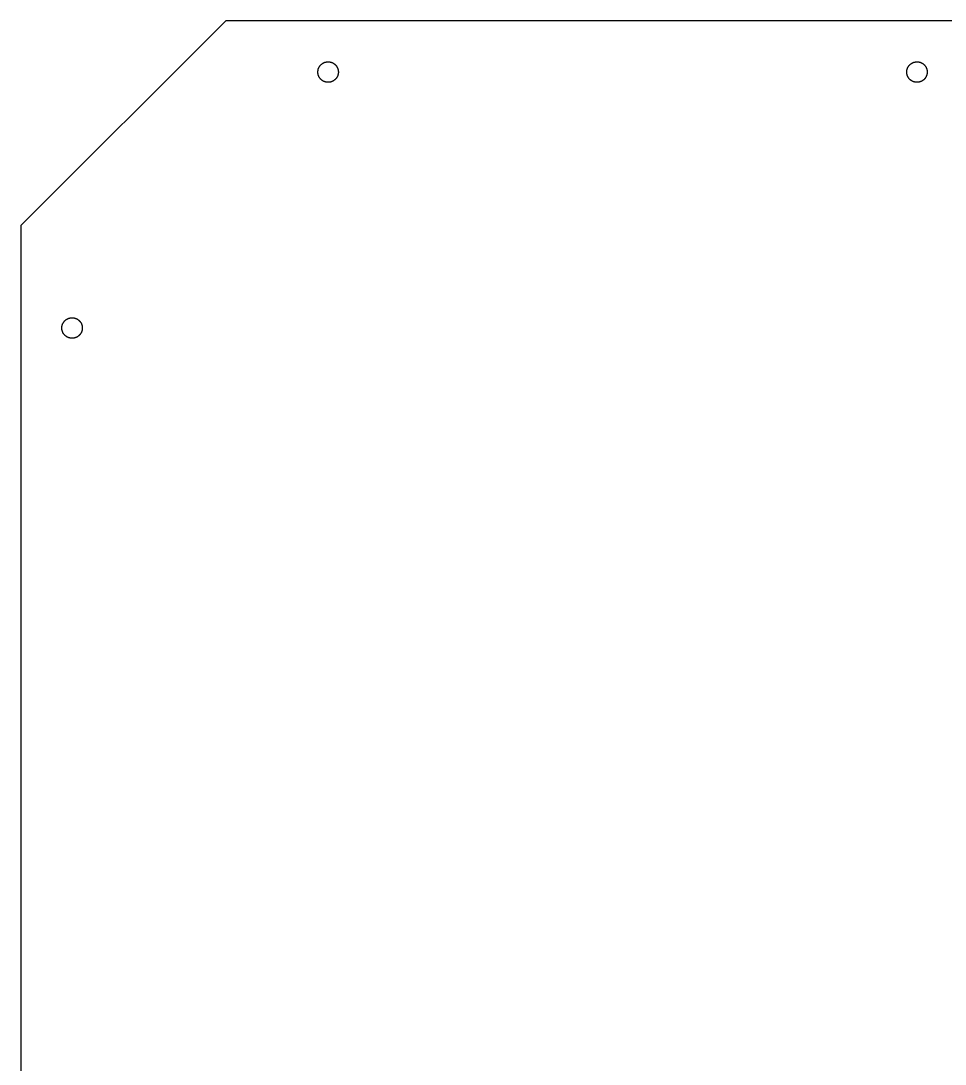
# Model space of a CAD drawing. Extents: x 236 to 586, y -178 to 243.
# Drawn here: x 236.4 to 416.9, y 38.7 to 242.5 of the extents above; entities that cross this region are included whole.
import ezdxf

# ---------------------------------------------------------------- set-up
doc = ezdxf.new("R2010")
doc.units = 0
doc.layers.get('0').update_dxf_attribs({"linetype": 'continuous'})

# ---------------------------------------------------------------- blocks, each defined once
blk = doc.blocks.new('PART__FEATURE')
at = {"color": 0}
for p, q in [((236.38, 202.5), (276.38, 242.5)), ((546.38, 242.5), (276.38, 242.5)), ((236.38, 202.5), (236.38, -137.5))]:
    blk.add_line(p, q, dxfattribs=at)
for points in [[(296.38, 230.5), (296.33, 230.5), (296.28, 230.5), (296.23, 230.51), (296.18, 230.51), (296.13, 230.52), (296.08, 230.52), (296.03, 230.53), (295.98, 230.54), (295.94, 230.55), (295.89, 230.56), (295.84, 230.58), (295.79, 230.59), (295.74, 230.6), (295.7, 230.62), (295.65, 230.64), (295.6, 230.66), (295.56, 230.68), (295.51, 230.7), (295.47, 230.72), (295.42, 230.74), (295.38, 230.77), (295.34, 230.79), (295.29, 230.82), (295.25, 230.85), (295.21, 230.88), (295.17, 230.91), (295.13, 230.94), (295.09, 230.97), (295.06, 231), (295.02, 231.04), (294.98, 231.07), (294.95, 231.11), (294.91, 231.14), (294.88, 231.18), (294.85, 231.22), (294.82, 231.26), (294.78, 231.3), (294.76, 231.34), (294.73, 231.38), (294.7, 231.42), (294.67, 231.46), (294.65, 231.5), (294.62, 231.55), (294.6, 231.59), (294.58, 231.64), (294.56, 231.68), (294.54, 231.73), (294.52, 231.78), (294.5, 231.82), (294.48, 231.87), (294.47, 231.92), (294.45, 231.97), (294.44, 232.01), (294.43, 232.06), (294.42, 232.11), (294.41, 232.16), (294.4, 232.21), (294.4, 232.26), (294.39, 232.31), (294.39, 232.36), (294.38, 232.41), (294.38, 232.46), (294.38, 232.51), (294.38, 232.56), (294.38, 232.61), (294.39, 232.66), (294.39, 232.71), (294.4, 232.76), (294.41, 232.81), (294.41, 232.86), (294.42, 232.91), (294.43, 232.95), (294.45, 233), (294.46, 233.05), (294.47, 233.1), (294.49, 233.15), (294.51, 233.19), (294.52, 233.24), (294.54, 233.29), (294.56, 233.33), (294.58, 233.38), (294.61, 233.42), (294.63, 233.47), (294.66, 233.51), (294.68, 233.55), (294.71, 233.59), (294.74, 233.64), (294.76, 233.68), (294.79, 233.72), (294.83, 233.76), (294.86, 233.79), (294.89, 233.83), (294.92, 233.87), (294.96, 233.91), (294.99, 233.94), (295.03, 233.97), (295.07, 234.01), (295.11, 234.04), (295.15, 234.07), (295.18, 234.1), (295.23, 234.13), (295.27, 234.16), (295.31, 234.19), (295.35, 234.21), (295.39, 234.24), (295.44, 234.26), (295.48, 234.29), (295.53, 234.31), (295.57, 234.33), (295.62, 234.35), (295.67, 234.37), (295.71, 234.38), (295.76, 234.4), (295.81, 234.42), (295.86, 234.43), (295.9, 234.44), (295.95, 234.45), (296, 234.46), (296.05, 234.47), (296.1, 234.48), (296.15, 234.49), (296.2, 234.49), (296.25, 234.5), (296.3, 234.5), (296.35, 234.5), (296.4, 234.5), (296.45, 234.5), (296.5, 234.5), (296.55, 234.49), (296.6, 234.49), (296.65, 234.48), (296.7, 234.47), (296.75, 234.47), (296.8, 234.46), (296.84, 234.45), (296.89, 234.43), (296.94, 234.42), (296.99, 234.41), (297.04, 234.39), (297.08, 234.37), (297.13, 234.35), (297.18, 234.34), (297.22, 234.32), (297.27, 234.29), (297.31, 234.27), (297.36, 234.25), (297.4, 234.22), (297.44, 234.2), (297.48, 234.17), (297.53, 234.14), (297.57, 234.11), (297.61, 234.08), (297.64, 234.05), (297.68, 234.02), (297.72, 233.99), (297.76, 233.95), (297.79, 233.92), (297.83, 233.88), (297.86, 233.84), (297.9, 233.81), (297.93, 233.77), (297.96, 233.73), (297.99, 233.69), (298.02, 233.65), (298.05, 233.61), (298.07, 233.57), (298.1, 233.52), (298.13, 233.48), (298.15, 233.44), (298.17, 233.39), (298.19, 233.35), (298.21, 233.3), (298.23, 233.26), (298.25, 233.21), (298.27, 233.16), (298.29, 233.11), (298.3, 233.07), (298.31, 233.02), (298.33, 232.97), (298.34, 232.92), (298.35, 232.87), (298.36, 232.82), (298.36, 232.77), (298.37, 232.72), (298.37, 232.67), (298.38, 232.62), (298.38, 232.57), (298.38, 232.52), (298.38, 232.47), (298.38, 232.42), (298.38, 232.37), (298.37, 232.33), (298.37, 232.28), (298.36, 232.23), (298.36, 232.18), (298.35, 232.13), (298.34, 232.08), (298.33, 232.03), (298.31, 231.98), (298.3, 231.93), (298.28, 231.88), (298.27, 231.84), (298.25, 231.79), (298.23, 231.74), (298.21, 231.7), (298.19, 231.65), (298.17, 231.61), (298.15, 231.56), (298.12, 231.52), (298.1, 231.48), (298.07, 231.43), (298.05, 231.39), (298.02, 231.35), (297.99, 231.31), (297.96, 231.27), (297.93, 231.23), (297.9, 231.19), (297.86, 231.15), (297.83, 231.12), (297.79, 231.08), (297.76, 231.05), (297.72, 231.01), (297.68, 230.98), (297.64, 230.95), (297.61, 230.92), (297.57, 230.89), (297.52, 230.86), (297.48, 230.83), (297.44, 230.8), (297.4, 230.78), (297.36, 230.75), (297.31, 230.73), (297.27, 230.71), (297.22, 230.68), (297.18, 230.66), (297.13, 230.65), (297.08, 230.63), (297.04, 230.61), (296.99, 230.59), (296.94, 230.58), (296.89, 230.57), (296.84, 230.55), (296.8, 230.54), (296.75, 230.53), (296.7, 230.52), (296.65, 230.52), (296.6, 230.51), (296.55, 230.51), (296.5, 230.5), (296.45, 230.5), (296.4, 230.5)], [(411.38, 230.5), (411.33, 230.5), (411.28, 230.5), (411.23, 230.51), (411.18, 230.51), (411.13, 230.52), (411.08, 230.52), (411.03, 230.53), (410.98, 230.54), (410.94, 230.55), (410.89, 230.56), (410.84, 230.58), (410.79, 230.59), (410.74, 230.6), (410.7, 230.62), (410.65, 230.64), (410.6, 230.66), (410.56, 230.68), (410.51, 230.7), (410.47, 230.72), (410.42, 230.74), (410.38, 230.77), (410.34, 230.79), (410.29, 230.82), (410.25, 230.85), (410.21, 230.88), (410.17, 230.91), (410.13, 230.94), (410.09, 230.97), (410.06, 231), (410.02, 231.04), (409.98, 231.07), (409.95, 231.11), (409.91, 231.14), (409.88, 231.18), (409.85, 231.22), (409.82, 231.26), (409.78, 231.3), (409.76, 231.34), (409.73, 231.38), (409.7, 231.42), (409.67, 231.46), (409.65, 231.5), (409.62, 231.55), (409.6, 231.59), (409.58, 231.64), (409.56, 231.68), (409.54, 231.73), (409.52, 231.78), (409.5, 231.82), (409.48, 231.87), (409.47, 231.92), (409.45, 231.97), (409.44, 232.01), (409.43, 232.06), (409.42, 232.11), (409.41, 232.16), (409.4, 232.21), (409.4, 232.26), (409.39, 232.31), (409.39, 232.36), (409.38, 232.41), (409.38, 232.46), (409.38, 232.51), (409.38, 232.56), (409.38, 232.61), (409.39, 232.66), (409.39, 232.71), (409.4, 232.76), (409.41, 232.81), (409.41, 232.86), (409.42, 232.91), (409.43, 232.95), (409.45, 233), (409.46, 233.05), (409.47, 233.1), (409.49, 233.15), (409.51, 233.19), (409.52, 233.24), (409.54, 233.29), (409.56, 233.33), (409.58, 233.38), (409.61, 233.42), (409.63, 233.47), (409.66, 233.51), (409.68, 233.55), (409.71, 233.59), (409.74, 233.64), (409.76, 233.68), (409.79, 233.72), (409.83, 233.76), (409.86, 233.79), (409.89, 233.83), (409.92, 233.87), (409.96, 233.91), (409.99, 233.94), (410.03, 233.97), (410.07, 234.01), (410.11, 234.04), (410.15, 234.07), (410.18, 234.1), (410.23, 234.13), (410.27, 234.16), (410.31, 234.19), (410.35, 234.21), (410.39, 234.24), (410.44, 234.26), (410.48, 234.29), (410.53, 234.31), (410.57, 234.33), (410.62, 234.35), (410.67, 234.37), (410.71, 234.38), (410.76, 234.4), (410.81, 234.42), (410.86, 234.43), (410.9, 234.44), (410.95, 234.45), (411, 234.46), (411.05, 234.47), (411.1, 234.48), (411.15, 234.49), (411.2, 234.49), (411.25, 234.5), (411.3, 234.5), (411.35, 234.5), (411.4, 234.5), (411.45, 234.5), (411.5, 234.5), (411.55, 234.49), (411.6, 234.49), (411.65, 234.48), (411.7, 234.47), (411.75, 234.47), (411.8, 234.46), (411.84, 234.45), (411.89, 234.43), (411.94, 234.42), (411.99, 234.41), (412.04, 234.39), (412.08, 234.37), (412.13, 234.35), (412.18, 234.34), (412.22, 234.32), (412.27, 234.29), (412.31, 234.27), (412.36, 234.25), (412.4, 234.22), (412.44, 234.2), (412.48, 234.17), (412.53, 234.14), (412.57, 234.11), (412.61, 234.08), (412.64, 234.05), (412.68, 234.02), (412.72, 233.99), (412.76, 233.95), (412.79, 233.92), (412.83, 233.88), (412.86, 233.84), (412.9, 233.81), (412.93, 233.77), (412.96, 233.73), (412.99, 233.69), (413.02, 233.65), (413.05, 233.61), (413.07, 233.57), (413.1, 233.52), (413.13, 233.48), (413.15, 233.44), (413.17, 233.39), (413.19, 233.35), (413.21, 233.3), (413.23, 233.26), (413.25, 233.21), (413.27, 233.16), (413.29, 233.11), (413.3, 233.07), (413.31, 233.02), (413.33, 232.97), (413.34, 232.92), (413.35, 232.87), (413.36, 232.82), (413.36, 232.77), (413.37, 232.72), (413.37, 232.67), (413.38, 232.62), (413.38, 232.57), (413.38, 232.52), (413.38, 232.47), (413.38, 232.42), (413.38, 232.37), (413.37, 232.33), (413.37, 232.28), (413.36, 232.23), (413.36, 232.18), (413.35, 232.13), (413.34, 232.08), (413.33, 232.03), (413.31, 231.98), (413.3, 231.93), (413.28, 231.88), (413.27, 231.84), (413.25, 231.79), (413.23, 231.74), (413.21, 231.7), (413.19, 231.65), (413.17, 231.61), (413.15, 231.56), (413.12, 231.52), (413.1, 231.48), (413.07, 231.43), (413.05, 231.39), (413.02, 231.35), (412.99, 231.31), (412.96, 231.27), (412.93, 231.23), (412.9, 231.19), (412.86, 231.15), (412.83, 231.12), (412.79, 231.08), (412.76, 231.05), (412.72, 231.01), (412.68, 230.98), (412.64, 230.95), (412.61, 230.92), (412.57, 230.89), (412.52, 230.86), (412.48, 230.83), (412.44, 230.8), (412.4, 230.78), (412.36, 230.75), (412.31, 230.73), (412.27, 230.71), (412.22, 230.68), (412.18, 230.66), (412.13, 230.65), (412.08, 230.63), (412.04, 230.61), (411.99, 230.59), (411.94, 230.58), (411.89, 230.57), (411.84, 230.55), (411.8, 230.54), (411.75, 230.53), (411.7, 230.52), (411.65, 230.52), (411.6, 230.51), (411.55, 230.51), (411.5, 230.5), (411.45, 230.5), (411.4, 230.5)], [(246.38, 180.5), (246.33, 180.5), (246.28, 180.5), (246.23, 180.51), (246.18, 180.51), (246.13, 180.52), (246.08, 180.52), (246.03, 180.53), (245.98, 180.54), (245.94, 180.55), (245.89, 180.56), (245.84, 180.58), (245.79, 180.59), (245.74, 180.6), (245.7, 180.62), (245.65, 180.64), (245.6, 180.66), (245.56, 180.68), (245.51, 180.7), (245.47, 180.72), (245.42, 180.74), (245.38, 180.77), (245.34, 180.79), (245.29, 180.82), (245.25, 180.85), (245.21, 180.88), (245.17, 180.91), (245.13, 180.94), (245.09, 180.97), (245.06, 181), (245.02, 181.04), (244.98, 181.07), (244.95, 181.11), (244.91, 181.14), (244.88, 181.18), (244.85, 181.22), (244.82, 181.26), (244.78, 181.3), (244.76, 181.34), (244.73, 181.38), (244.7, 181.42), (244.67, 181.46), (244.65, 181.5), (244.62, 181.55), (244.6, 181.59), (244.58, 181.64), (244.56, 181.68), (244.54, 181.73), (244.52, 181.78), (244.5, 181.82), (244.48, 181.87), (244.47, 181.92), (244.45, 181.97), (244.44, 182.01), (244.43, 182.06), (244.42, 182.11), (244.41, 182.16), (244.4, 182.21), (244.4, 182.26), (244.39, 182.31), (244.39, 182.36), (244.38, 182.41), (244.38, 182.46), (244.38, 182.51), (244.38, 182.56), (244.38, 182.61), (244.39, 182.66), (244.39, 182.71), (244.4, 182.76), (244.41, 182.81), (244.41, 182.86), (244.42, 182.91), (244.43, 182.95), (244.45, 183), (244.46, 183.05), (244.47, 183.1), (244.49, 183.15), (244.51, 183.19), (244.52, 183.24), (244.54, 183.29), (244.56, 183.33), (244.58, 183.38), (244.61, 183.42), (244.63, 183.47), (244.66, 183.51), (244.68, 183.55), (244.71, 183.59), (244.74, 183.64), (244.76, 183.68), (244.79, 183.72), (244.83, 183.76), (244.86, 183.79), (244.89, 183.83), (244.92, 183.87), (244.96, 183.91), (244.99, 183.94), (245.03, 183.97), (245.07, 184.01), (245.11, 184.04), (245.15, 184.07), (245.18, 184.1), (245.23, 184.13), (245.27, 184.16), (245.31, 184.19), (245.35, 184.21), (245.39, 184.24), (245.44, 184.26), (245.48, 184.29), (245.53, 184.31), (245.57, 184.33), (245.62, 184.35), (245.67, 184.37), (245.71, 184.38), (245.76, 184.4), (245.81, 184.42), (245.86, 184.43), (245.9, 184.44), (245.95, 184.45), (246, 184.46), (246.05, 184.47), (246.1, 184.48), (246.15, 184.49), (246.2, 184.49), (246.25, 184.5), (246.3, 184.5), (246.35, 184.5), (246.4, 184.5), (246.45, 184.5), (246.5, 184.5), (246.55, 184.49), (246.6, 184.49), (246.65, 184.48), (246.7, 184.47), (246.75, 184.47), (246.8, 184.46), (246.84, 184.45), (246.89, 184.43), (246.94, 184.42), (246.99, 184.41), (247.04, 184.39), (247.08, 184.37), (247.13, 184.35), (247.18, 184.34), (247.22, 184.32), (247.27, 184.29), (247.31, 184.27), (247.36, 184.25), (247.4, 184.22), (247.44, 184.2), (247.48, 184.17), (247.53, 184.14), (247.57, 184.11), (247.61, 184.08), (247.64, 184.05), (247.68, 184.02), (247.72, 183.99), (247.76, 183.95), (247.79, 183.92), (247.83, 183.88), (247.86, 183.84), (247.9, 183.81), (247.93, 183.77), (247.96, 183.73), (247.99, 183.69), (248.02, 183.65), (248.05, 183.61), (248.07, 183.57), (248.1, 183.52), (248.13, 183.48), (248.15, 183.44), (248.17, 183.39), (248.19, 183.35), (248.21, 183.3), (248.23, 183.26), (248.25, 183.21), (248.27, 183.16), (248.29, 183.11), (248.3, 183.07), (248.31, 183.02), (248.33, 182.97), (248.34, 182.92), (248.35, 182.87), (248.36, 182.82), (248.36, 182.77), (248.37, 182.72), (248.37, 182.67), (248.38, 182.62), (248.38, 182.57), (248.38, 182.52), (248.38, 182.47), (248.38, 182.42), (248.38, 182.37), (248.37, 182.33), (248.37, 182.28), (248.36, 182.23), (248.36, 182.18), (248.35, 182.13), (248.34, 182.08), (248.33, 182.03), (248.31, 181.98), (248.3, 181.93), (248.28, 181.88), (248.27, 181.84), (248.25, 181.79), (248.23, 181.74), (248.21, 181.7), (248.19, 181.65), (248.17, 181.61), (248.15, 181.56), (248.12, 181.52), (248.1, 181.48), (248.07, 181.43), (248.05, 181.39), (248.02, 181.35), (247.99, 181.31), (247.96, 181.27), (247.93, 181.23), (247.9, 181.19), (247.86, 181.15), (247.83, 181.12), (247.79, 181.08), (247.76, 181.05), (247.72, 181.01), (247.68, 180.98), (247.64, 180.95), (247.61, 180.92), (247.57, 180.89), (247.52, 180.86), (247.48, 180.83), (247.44, 180.8), (247.4, 180.78), (247.36, 180.75), (247.31, 180.73), (247.27, 180.71), (247.22, 180.68), (247.18, 180.66), (247.13, 180.65), (247.08, 180.63), (247.04, 180.61), (246.99, 180.59), (246.94, 180.58), (246.89, 180.57), (246.84, 180.55), (246.8, 180.54), (246.75, 180.53), (246.7, 180.52), (246.65, 180.52), (246.6, 180.51), (246.55, 180.51), (246.5, 180.5), (246.45, 180.5), (246.4, 180.5)]]:
    blk.add_lwpolyline(points, close=True, dxfattribs=at)

msp = doc.modelspace()

# ---------------------------------------------------------------- block references
at = {"color": 0}
msp.add_blockref('PART__FEATURE', (0, 0), dxfattribs=at)

doc.saveas('drawing.dxf')
